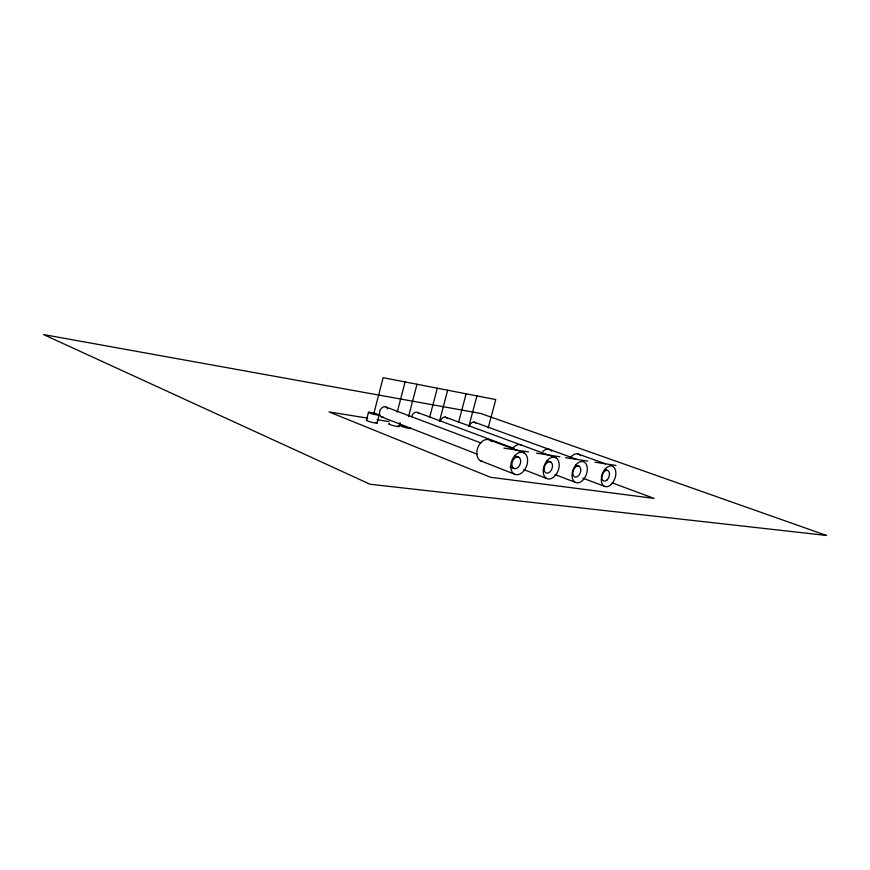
<?xml version="1.0" encoding="UTF-8"?>
<svg xmlns="http://www.w3.org/2000/svg" width="870" height="870" viewBox="0 0 870 870"><rect width="100%" height="100%" fill="white"/><g stroke="black" fill="none" stroke-linecap="round" stroke-linejoin="round"><path stroke-width="1.3" d="M366.433 420.243L368.488 412.26M373.763 413.892L383.126 377.678L495.769 399.569L488.146 428.062M377.091 423.07L379.157 415.099A5.535 0.566 14.4 0 0 371.61 412.587A5.535 0.566 14.4 0 0 370.696 413.359A5.535 0.566 14.4 0 0 379.157 415.099M397.242 412.075L405.083 381.941M399.08 426.572L400.102 422.646M408.508 416.697L416.98 384.257M429.573 417.578L437.295 388.205M439.415 421.558L447.68 390.217M458.62 422.102L466.124 393.805M468.789 426.507L476.934 395.904M503.893 448.094L528.536 451.911M536.54 453.15L559.867 456.772M565.565 457.653L587.75 461.089M594.971 462.209L616.025 465.472M367.727 418.165L329.056 411.912L490.528 477.282L654.099 498.401L612.241 482.883M377.069 419.677L389.075 421.613M577.506 453.814L605.596 463.862M474.172 422.113L576.766 459.393M604.661 469.387L607.195 470.311M445.266 417.121L556.05 457.816A11.397 7.406 -69.4 0 1 554.299 476.597A11.397 7.406 -69.4 0 1 543.261 469.8A11.397 7.406 -69.4 0 1 556.05 457.816M575.451 464.939L579.257 466.331A5.807 3.697 -69.7 0 1 578.332 475.901A5.807 3.697 -69.7 0 1 572.841 472.475A5.807 3.697 -69.7 0 1 579.257 466.331M417.85 412.576L514.116 448.42M547.045 460.676L550.84 462.09A5.96 3.882 -69.4 0 1 549.96 471.91A5.96 3.882 -69.4 0 1 544.152 468.375A5.96 3.882 -69.4 0 1 550.84 462.09M490.06 440.198L524.186 452.922A11.712 7.83 -69.1 0 1 522.522 472.247A11.712 7.83 -69.1 0 1 510.81 465.2A11.712 7.83 -69.1 0 1 524.186 452.922M582.813 478.141L604.084 486.123M386.182 407.116L480.979 442.982M515.105 455.891L518.901 457.326A6.123 4.1 -69.1 0 1 518.063 467.429A6.123 4.1 -69.1 0 1 511.908 463.775A6.123 4.1 -69.1 0 1 518.901 457.326M555.006 474.574L575.07 482.23M523.838 469.626L546.436 478.38M381.451 416.882L477.173 454.151M509.918 466.896L513.702 468.375M480.349 460.698L514.246 474.052M397.851 425.821A5.438 0.587 14.5 0 1 397.557 426.561A5.438 0.587 14.5 0 1 390.445 424.777A5.438 0.587 14.5 0 1 389.532 423.733M375.905 422.32A5.524 0.609 14.4 0 1 375.481 423.048A5.524 0.609 14.4 0 1 368.238 421.232A5.524 0.609 14.4 0 1 367.434 420.188M409.737 427.714A5.383 0.576 14.6 0 1 409.531 428.464A5.383 0.576 14.6 0 1 402.495 426.691A5.383 0.576 14.6 0 1 401.505 425.647M402.418 425.767A5.383 0.576 14.6 0 1 403.549 425.974M512.212 448.942A11.082 7.428 -69.4 0 1 521.946 445.288M411.673 416.686A5.307 3.893 -69.3 0 1 414.772 412.576A5.307 3.893 -69.3 0 1 418.644 413.239M482.284 461.35A11.375 7.841 -69.1 0 1 478.337 446.451A11.375 7.841 -69.1 0 1 491.648 441.59M383.561 417.23A5.438 4.089 -68.9 0 1 379.548 413.587A5.438 4.089 -68.9 0 1 382.593 407.301A5.438 4.089 -68.9 0 1 387.639 408.78M542.749 451.432A10.81 7.08 -69.7 0 1 551.754 451.138M440.231 421.493A5.187 3.719 -69.6 0 1 443.232 417.469A5.187 3.719 -69.6 0 1 446.93 418.111M570.263 457.957A10.538 6.721 -69.9 0 1 580.486 455.695M469.332 426.398A5.068 3.556 -69.9 0 1 472.225 422.461A5.068 3.556 -69.9 0 1 475.76 423.07M826.5 535.452L370.054 484.253L43.5 334.548L480.74 413.478L826.5 535.452M582.574 480.468A11.114 7.047 -69.7 0 0 584.39 462.177A11.114 7.047 -69.7 0 0 572.112 473.878A11.114 7.047 -69.7 0 0 582.574 480.468M611.229 484.394A10.821 6.688 -69.9 0 0 613.111 466.581A10.821 6.688 -69.9 0 0 601.344 478.021A10.821 6.688 -69.9 0 0 611.229 484.394M607.097 479.935A5.666 3.502 -69.9 0 0 608.054 470.626A5.666 3.502 -69.9 0 0 601.899 476.629A5.666 3.502 -69.9 0 0 607.097 479.935"/></g></svg>
